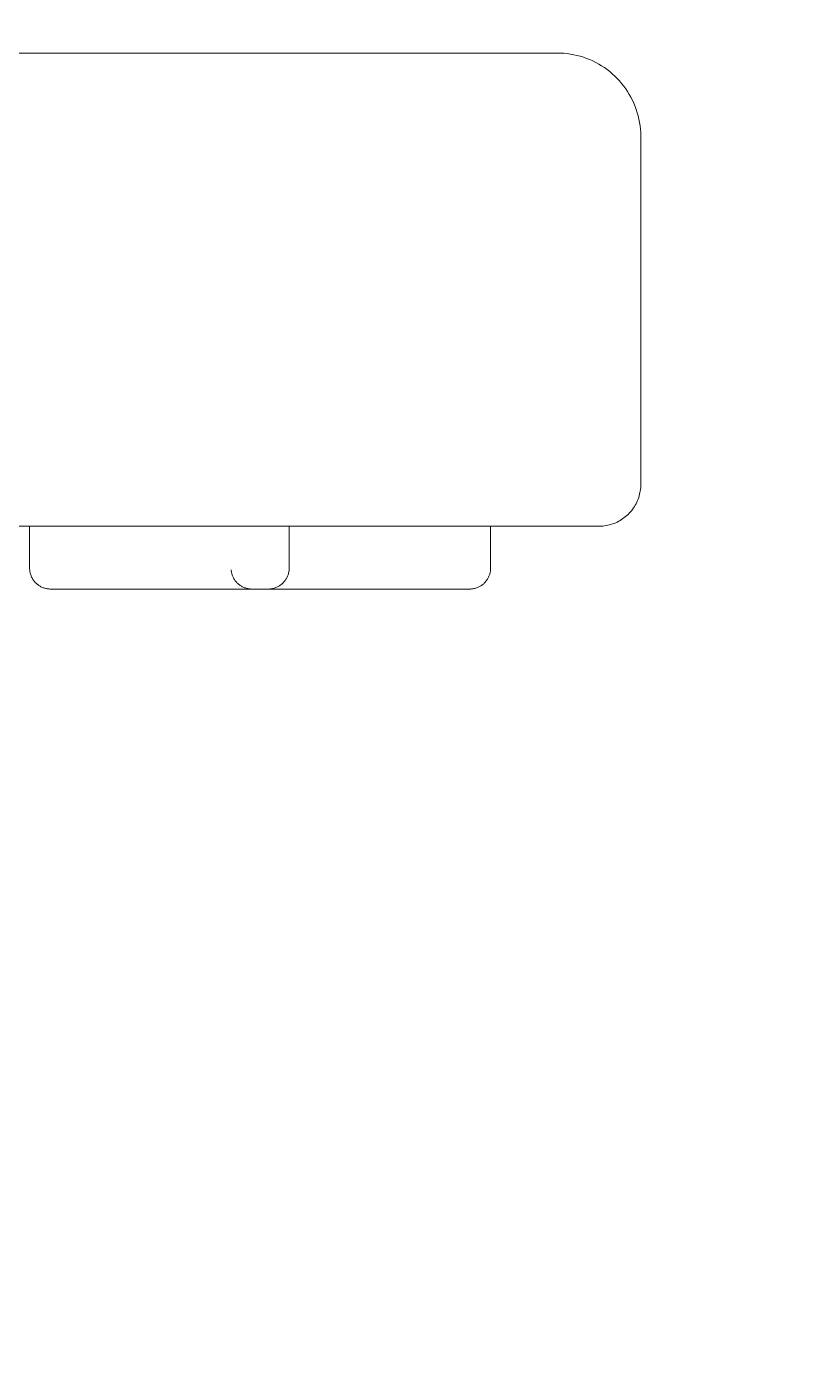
# Model space of a CAD drawing. Header units: metres. Extents: x 13415 to 21618, y 7657 to 10396.
# Drawn here: x 17755.09 to 17758.73, y 9334.41 to 9340.73 of the extents above; entities that cross this region are included whole.
import ezdxf

# ---------------------------------------------------------------- set-up
doc = ezdxf.new("R2010")
doc.units = ezdxf.units.M
doc.header["$LTSCALE"] = 0.2
doc.layers.add('02', color=2, linetype='Continuous')
doc.layers.add('A-GENM', color=2, linetype='Continuous', lineweight=9)

msp = doc.modelspace()

# ---------------------------------------------------------------- hatches: boundary and pattern name
at = {"layer": '02'}
h = msp.add_hatch(dxfattribs=at)
h.set_pattern_fill('ANGLE', color=1, scale=5)
h.set_pattern_definition([(0, (-6806.05, 3562.744), (0, 34.925), [25.4, -9.525]), (90, (-6806.05, 3562.744), (-34.925, 2e-15), [25.4, -9.525])])
h.paths.add_polyline_path([(17948.7938, 9438.521), (17688.7938, 9438.521), (17688.7938, 9148.521), (17948.7938, 9148.521)])

# ---------------------------------------------------------------- linework, layer by layer
at = {"layer": 'A-GENM'}
for p, q in [((17758.0291, 9338.5471), (17758.0291, 9340.2071)), ((17755.1093, 9338.3471), (17755.1093, 9338.1471)), ((17755.1093, 9338.3471), (17755.1093, 9338.1471)), ((17755.1396, 9338.3471), (17755.4561, 9338.3471)), ((17755.1396, 9338.3471), (17756.3189, 9338.3471)), ((17755.4561, 9338.3471), (17755.1396, 9338.3471)), ((17756.1894, 9338.3471), (17757.3116, 9338.3471)), ((17756.3493, 9338.1471), (17756.3493, 9338.3471)), ((17757.3116, 9338.1471), (17757.3116, 9338.3471))]:
    msp.add_line(p, q, dxfattribs=at)
at = {"layer": 'A-GENM', "flags": 128}
for points in [[(17754.7946, 9340.6071), (17755.1974, 9340.6071), (17755.5712, 9340.6071), (17755.9152, 9340.6071), (17756.2291, 9340.6071), (17756.5122, 9340.6071), (17756.7642, 9340.6071), (17756.9846, 9340.6071), (17757.1731, 9340.6071), (17757.3294, 9340.6071), (17757.4531, 9340.6071), (17757.5442, 9340.6071), (17757.6025, 9340.6071), (17757.6279, 9340.6071), (17757.6291, 9340.6071)], [(17757.6291, 9340.6071), (17757.6126, 9340.6071), (17757.5632, 9340.6071), (17757.4809, 9340.6071), (17757.366, 9340.6071), (17757.2185, 9340.6071), (17757.0387, 9340.6071), (17756.8268, 9340.6071), (17756.5833, 9340.6071), (17756.3086, 9340.6071), (17756.0029, 9340.6071), (17755.667, 9340.6071), (17755.3012, 9340.6071), (17754.9062, 9340.6071)], [(17757.6291, 9340.6071), (17757.6451, 9340.6068), (17757.6611, 9340.6058), (17757.677, 9340.6042), (17757.6928, 9340.602), (17757.7086, 9340.5991), (17757.7242, 9340.5957), (17757.7396, 9340.5915), (17757.7549, 9340.5868), (17757.77, 9340.5815), (17757.7849, 9340.5755), (17757.7995, 9340.569), (17757.8138, 9340.5619), (17757.8278, 9340.5542), (17757.8416, 9340.546), (17757.8549, 9340.5373), (17757.868, 9340.528), (17757.8806, 9340.5181), (17757.8928, 9340.5078), (17757.9047, 9340.4971), (17757.916, 9340.4858), (17757.9269, 9340.4741), (17757.9374, 9340.462), (17757.9473, 9340.4494), (17757.9568, 9340.4365), (17757.9657, 9340.4232), (17757.9741, 9340.4096), (17757.9819, 9340.3956), (17757.9891, 9340.3814), (17757.9958, 9340.3669), (17758.0019, 9340.3521), (17758.0074, 9340.337), (17758.0123, 9340.3218), (17758.0166, 9340.3064), (17758.0202, 9340.2908), (17758.0233, 9340.2751), (17758.0257, 9340.2593), (17758.0274, 9340.2434), (17758.0286, 9340.2274), (17758.0291, 9340.2114), (17758.0291, 9340.2071)], [(17758.0291, 9338.5471), (17758.0289, 9338.5391), (17758.0284, 9338.5311), (17758.0277, 9338.5232), (17758.0265, 9338.5153), (17758.0251, 9338.5074), (17758.0234, 9338.4996), (17758.0213, 9338.4918), (17758.0189, 9338.4842), (17758.0163, 9338.4767), (17758.0133, 9338.4692), (17758.01, 9338.4619), (17758.0065, 9338.4548), (17758.0027, 9338.4477), (17757.9985, 9338.4409), (17757.9942, 9338.4342), (17757.9895, 9338.4277), (17757.9846, 9338.4214), (17757.9794, 9338.4152), (17757.9741, 9338.4093), (17757.9684, 9338.4036), (17757.9626, 9338.3982), (17757.9565, 9338.393), (17757.9503, 9338.388), (17757.9438, 9338.3833), (17757.9371, 9338.3788), (17757.9303, 9338.3746), (17757.9234, 9338.3707), (17757.9162, 9338.3671), (17757.909, 9338.3638), (17757.9016, 9338.3607), (17757.894, 9338.358), (17757.8864, 9338.3555), (17757.8787, 9338.3534), (17757.8709, 9338.3515), (17757.8631, 9338.35), (17757.8552, 9338.3488), (17757.8472, 9338.3479), (17757.8392, 9338.3474), (17757.8312, 9338.3471), (17757.8291, 9338.3471)], [(17754.9671, 9338.3471), (17755.3738, 9338.3471), (17755.7512, 9338.3471), (17756.0986, 9338.3471), (17756.4155, 9338.3471), (17756.7014, 9338.3471), (17756.9558, 9338.3471), (17757.1784, 9338.3471), (17757.3687, 9338.3471), (17757.5264, 9338.3471), (17757.6514, 9338.3471), (17757.7434, 9338.3471), (17757.8023, 9338.3471), (17757.8279, 9338.3471), (17757.8291, 9338.3471)], [(17757.8291, 9338.3471), (17757.8125, 9338.3471), (17757.7626, 9338.3471), (17757.6795, 9338.3471), (17757.5634, 9338.3471), (17757.4145, 9338.3471), (17757.2329, 9338.3471)], [(17755.2093, 9338.0471), (17755.2053, 9338.0472), (17755.2013, 9338.0474), (17755.1973, 9338.0478), (17755.1933, 9338.0484), (17755.1894, 9338.0491), (17755.1855, 9338.05), (17755.1816, 9338.051), (17755.1778, 9338.0522), (17755.174, 9338.0535), (17755.1703, 9338.055), (17755.1667, 9338.0566), (17755.1631, 9338.0584), (17755.1596, 9338.0603), (17755.1561, 9338.0624), (17755.1528, 9338.0646), (17755.1495, 9338.0669), (17755.1464, 9338.0694), (17755.1433, 9338.0719), (17755.1404, 9338.0746), (17755.1375, 9338.0774), (17755.1348, 9338.0804), (17755.1322, 9338.0834), (17755.1297, 9338.0865), (17755.1273, 9338.0898), (17755.1251, 9338.0931), (17755.123, 9338.0965), (17755.1211, 9338.1), (17755.1192, 9338.1035), (17755.1176, 9338.1072), (17755.1161, 9338.1109), (17755.1147, 9338.1146), (17755.1135, 9338.1184), (17755.1124, 9338.1223), (17755.1115, 9338.1262), (17755.1107, 9338.1301), (17755.1101, 9338.1341), (17755.1097, 9338.1381), (17755.1094, 9338.142), (17755.1093, 9338.146), (17755.1093, 9338.1471)], [(17755.2093, 9338.0471), (17755.2053, 9338.0472), (17755.2013, 9338.0474), (17755.1973, 9338.0478), (17755.1933, 9338.0484), (17755.1894, 9338.0491), (17755.1855, 9338.05), (17755.1816, 9338.051), (17755.1778, 9338.0522), (17755.174, 9338.0535), (17755.1703, 9338.055), (17755.1667, 9338.0566), (17755.1631, 9338.0584), (17755.1596, 9338.0603), (17755.1561, 9338.0624), (17755.1528, 9338.0646), (17755.1495, 9338.0669), (17755.1464, 9338.0694), (17755.1433, 9338.0719), (17755.1404, 9338.0746), (17755.1375, 9338.0774), (17755.1348, 9338.0804), (17755.1322, 9338.0834), (17755.1297, 9338.0865), (17755.1273, 9338.0898), (17755.1251, 9338.0931), (17755.123, 9338.0965), (17755.1211, 9338.1), (17755.1192, 9338.1035), (17755.1176, 9338.1072), (17755.1161, 9338.1109), (17755.1147, 9338.1146), (17755.1135, 9338.1184), (17755.1124, 9338.1223), (17755.1115, 9338.1262), (17755.1107, 9338.1301), (17755.1101, 9338.1341), (17755.1097, 9338.1381), (17755.1094, 9338.142), (17755.1093, 9338.146), (17755.1093, 9338.1471)], [(17756.1716, 9338.0471), (17756.1676, 9338.0472), (17756.1636, 9338.0474), (17756.1596, 9338.0478), (17756.1557, 9338.0484), (17756.1517, 9338.0491), (17756.1478, 9338.05), (17756.144, 9338.051), (17756.1402, 9338.0522), (17756.1364, 9338.0535), (17756.1327, 9338.055), (17756.129, 9338.0566), (17756.1254, 9338.0584), (17756.1219, 9338.0603), (17756.1185, 9338.0624), (17756.1151, 9338.0646), (17756.1119, 9338.0669), (17756.1087, 9338.0694), (17756.1057, 9338.0719), (17756.1027, 9338.0746), (17756.0999, 9338.0774), (17756.0971, 9338.0804), (17756.0945, 9338.0834), (17756.092, 9338.0865), (17756.0897, 9338.0898), (17756.0875, 9338.0931), (17756.0854, 9338.0965), (17756.0834, 9338.1), (17756.0816, 9338.1035), (17756.0799, 9338.1072), (17756.0784, 9338.1109), (17756.077, 9338.1146), (17756.0758, 9338.1184), (17756.0747, 9338.1223), (17756.0738, 9338.1262), (17756.0731, 9338.1301), (17756.0725, 9338.1341), (17756.072, 9338.1381)], [(17756.3493, 9338.1471), (17756.3492, 9338.1431), (17756.3489, 9338.1391), (17756.3485, 9338.1351), (17756.348, 9338.1312), (17756.3473, 9338.1273), (17756.3464, 9338.1233), (17756.3454, 9338.1195), (17756.3442, 9338.1157), (17756.3428, 9338.1119), (17756.3414, 9338.1082), (17756.3397, 9338.1045), (17756.338, 9338.1009), (17756.336, 9338.0974), (17756.334, 9338.094), (17756.3318, 9338.0907), (17756.3295, 9338.0874), (17756.327, 9338.0842), (17756.3244, 9338.0812), (17756.3217, 9338.0782), (17756.3189, 9338.0754), (17756.316, 9338.0727), (17756.313, 9338.07), (17756.3098, 9338.0676), (17756.3066, 9338.0652), (17756.3033, 9338.063), (17756.2999, 9338.0609), (17756.2964, 9338.0589), (17756.2928, 9338.0571), (17756.2892, 9338.0554), (17756.2855, 9338.0539), (17756.2817, 9338.0525), (17756.2779, 9338.0513), (17756.2741, 9338.0502), (17756.2702, 9338.0493), (17756.2663, 9338.0486), (17756.2623, 9338.048), (17756.2583, 9338.0475), (17756.2543, 9338.0472), (17756.2503, 9338.0471), (17756.2493, 9338.0471)], [(17756.3489, 9338.1391), (17756.3485, 9338.1351), (17756.348, 9338.1312), (17756.3473, 9338.1273), (17756.3464, 9338.1233), (17756.3454, 9338.1195), (17756.3442, 9338.1157), (17756.3428, 9338.1119), (17756.3414, 9338.1082), (17756.3397, 9338.1045), (17756.338, 9338.1009), (17756.336, 9338.0974), (17756.334, 9338.094), (17756.3318, 9338.0907), (17756.3295, 9338.0874), (17756.327, 9338.0842), (17756.3244, 9338.0812), (17756.3217, 9338.0782), (17756.3189, 9338.0754), (17756.316, 9338.0727), (17756.313, 9338.07), (17756.3098, 9338.0676), (17756.3066, 9338.0652), (17756.3033, 9338.063), (17756.2999, 9338.0609), (17756.2964, 9338.0589), (17756.2928, 9338.0571), (17756.2892, 9338.0554), (17756.2855, 9338.0539), (17756.2817, 9338.0525), (17756.2779, 9338.0513), (17756.2741, 9338.0502), (17756.2702, 9338.0493), (17756.2663, 9338.0486), (17756.2623, 9338.048), (17756.2583, 9338.0475), (17756.2543, 9338.0472), (17756.2503, 9338.0471), (17756.2493, 9338.0471)], [(17757.3116, 9338.1471), (17757.3115, 9338.1431), (17757.3113, 9338.1391), (17757.3109, 9338.1351), (17757.3103, 9338.1312), (17757.3096, 9338.1273), (17757.3087, 9338.1233), (17757.3077, 9338.1195), (17757.3065, 9338.1157), (17757.3052, 9338.1119), (17757.3037, 9338.1082), (17757.3021, 9338.1045), (17757.3003, 9338.1009), (17757.2984, 9338.0974), (17757.2963, 9338.094), (17757.2941, 9338.0907), (17757.2918, 9338.0874), (17757.2894, 9338.0842), (17757.2868, 9338.0812), (17757.2841, 9338.0782), (17757.2813, 9338.0754), (17757.2784, 9338.0727), (17757.2753, 9338.07), (17757.2722, 9338.0676), (17757.269, 9338.0652), (17757.2656, 9338.063), (17757.2622, 9338.0609), (17757.2587, 9338.0589), (17757.2552, 9338.0571), (17757.2515, 9338.0554), (17757.2478, 9338.0539), (17757.2441, 9338.0525), (17757.2403, 9338.0513), (17757.2364, 9338.0502), (17757.2325, 9338.0493), (17757.2286, 9338.0486), (17757.2247, 9338.048), (17757.2207, 9338.0475), (17757.2167, 9338.0472), (17757.2127, 9338.0471), (17757.2116, 9338.0471)], [(17755.2093, 9338.0471), (17755.2097, 9338.0471), (17755.2109, 9338.0471), (17755.213, 9338.0471), (17755.2159, 9338.0471), (17755.2196, 9338.0471), (17755.2242, 9338.0471), (17755.2295, 9338.0471), (17755.2347, 9338.0471)], [(17755.2093, 9338.0471), (17755.2097, 9338.0471), (17755.2109, 9338.0471), (17755.213, 9338.0471), (17755.2159, 9338.0471), (17755.2196, 9338.0471), (17755.2242, 9338.0471), (17755.2295, 9338.0471), (17755.2357, 9338.0471), (17755.2426, 9338.0471), (17755.2503, 9338.0471), (17755.2588, 9338.0471), (17755.268, 9338.0471), (17755.278, 9338.0471), (17755.2887, 9338.0471), (17755.3001, 9338.0471), (17755.3122, 9338.0471), (17755.3249, 9338.0471), (17755.3383, 9338.0471), (17755.3523, 9338.0471), (17755.367, 9338.0471), (17755.3822, 9338.0471), (17755.3979, 9338.0471), (17755.4142, 9338.0471), (17755.431, 9338.0471), (17755.4483, 9338.0471), (17755.466, 9338.0471), (17755.4842, 9338.0471), (17755.5027, 9338.0471), (17755.5216, 9338.0471), (17755.5408, 9338.0471), (17755.5604, 9338.0471), (17755.5802, 9338.0471), (17755.6002, 9338.0471), (17755.6205, 9338.0471), (17755.6409, 9338.0471), (17755.6614, 9338.0471), (17755.6821, 9338.0471), (17755.7029, 9338.0471), (17755.7236, 9338.0471), (17755.7444, 9338.0471), (17755.7652, 9338.0471), (17755.7859, 9338.0471), (17755.8066, 9338.0471), (17755.8271, 9338.0471), (17755.8474, 9338.0471), (17755.8676, 9338.0471), (17755.8875, 9338.0471), (17755.9072, 9338.0471), (17755.9266, 9338.0471), (17755.9457, 9338.0471), (17755.9644, 9338.0471), (17755.9827, 9338.0471), (17756.0007, 9338.0471), (17756.0182, 9338.0471), (17756.0353, 9338.0471), (17756.0518, 9338.0471), (17756.0679, 9338.0471), (17756.0834, 9338.0471), (17756.0983, 9338.0471), (17756.1127, 9338.0471), (17756.1264, 9338.0471), (17756.1395, 9338.0471), (17756.152, 9338.0471), (17756.1638, 9338.0471), (17756.1748, 9338.0471), (17756.1852, 9338.0471), (17756.1948, 9338.0471), (17756.2037, 9338.0471), (17756.2119, 9338.0471), (17756.2192, 9338.0471), (17756.2238, 9338.0471)], [(17756.2238, 9338.0471), (17756.217, 9338.0471), (17756.2094, 9338.0471), (17756.201, 9338.0471), (17756.1919, 9338.0471), (17756.182, 9338.0471), (17756.1714, 9338.0471), (17756.1601, 9338.0471), (17756.1482, 9338.0471), (17756.1355, 9338.0471), (17756.1222, 9338.0471), (17756.1083, 9338.0471), (17756.0937, 9338.0471), (17756.0786, 9338.0471), (17756.0629, 9338.0471), (17756.0467, 9338.0471), (17756.03, 9338.0471), (17756.0128, 9338.0471), (17755.9951, 9338.0471), (17755.977, 9338.0471), (17755.9585, 9338.0471), (17755.9397, 9338.0471), (17755.9205, 9338.0471), (17755.901, 9338.0471), (17755.8813, 9338.0471), (17755.8612, 9338.0471), (17755.841, 9338.0471), (17755.8206, 9338.0471), (17755.8001, 9338.0471), (17755.7794, 9338.0471), (17755.7587, 9338.0471), (17755.7379, 9338.0471), (17755.7171, 9338.0471), (17755.6963, 9338.0471), (17755.6756, 9338.0471), (17755.655, 9338.0471), (17755.6344, 9338.0471), (17755.6141, 9338.0471), (17755.5939, 9338.0471), (17755.5739, 9338.0471), (17755.5542, 9338.0471), (17755.5348, 9338.0471), (17755.5156, 9338.0471), (17755.4968, 9338.0471), (17755.4784, 9338.0471), (17755.4604, 9338.0471), (17755.4428, 9338.0471), (17755.4257, 9338.0471), (17755.4091, 9338.0471), (17755.3929, 9338.0471), (17755.3773, 9338.0471), (17755.3623, 9338.0471), (17755.3479, 9338.0471), (17755.334, 9338.0471), (17755.3208, 9338.0471), (17755.3083, 9338.0471), (17755.2964, 9338.0471), (17755.2852, 9338.0471), (17755.2748, 9338.0471), (17755.265, 9338.0471), (17755.256, 9338.0471), (17755.2478, 9338.0471), (17755.2403, 9338.0471), (17755.2336, 9338.0471), (17755.2277, 9338.0471), (17755.2226, 9338.0471), (17755.2184, 9338.0471), (17755.2149, 9338.0471), (17755.2123, 9338.0471), (17755.2104, 9338.0471), (17755.2095, 9338.0471)], [(17755.2347, 9338.0471), (17755.2287, 9338.0471), (17755.2234, 9338.0471), (17755.219, 9338.0471), (17755.2154, 9338.0471), (17755.2126, 9338.0471), (17755.2107, 9338.0471), (17755.2096, 9338.0471)], [(17755.2347, 9338.0471), (17755.2415, 9338.0471), (17755.2491, 9338.0471), (17755.2575, 9338.0471), (17755.2666, 9338.0471), (17755.2765, 9338.0471), (17755.2871, 9338.0471), (17755.2984, 9338.0471), (17755.3104, 9338.0471), (17755.323, 9338.0471), (17755.3363, 9338.0471), (17755.3503, 9338.0471), (17755.3648, 9338.0471), (17755.3799, 9338.0471), (17755.3956, 9338.0471), (17755.4118, 9338.0471), (17755.4285, 9338.0471), (17755.4457, 9338.0471), (17755.4634, 9338.0471), (17755.4815, 9338.0471), (17755.5, 9338.0471), (17755.5188, 9338.0471), (17755.538, 9338.0471), (17755.5575, 9338.0471), (17755.5773, 9338.0471), (17755.5973, 9338.0471), (17755.6175, 9338.0471), (17755.6379, 9338.0471), (17755.6584, 9338.0471), (17755.6791, 9338.0471), (17755.6998, 9338.0471), (17755.7206, 9338.0471), (17755.7414, 9338.0471), (17755.7622, 9338.0471), (17755.7829, 9338.0471), (17755.8036, 9338.0471), (17755.8241, 9338.0471), (17755.8444, 9338.0471), (17755.8646, 9338.0471), (17755.8846, 9338.0471), (17755.9043, 9338.0471), (17755.9238, 9338.0471), (17755.9429, 9338.0471), (17755.9617, 9338.0471), (17755.9801, 9338.0471), (17755.9981, 9338.0471), (17756.0157, 9338.0471), (17756.0328, 9338.0471), (17756.0495, 9338.0471), (17756.0656, 9338.0471), (17756.0812, 9338.0471), (17756.0962, 9338.0471), (17756.1106, 9338.0471), (17756.1245, 9338.0471), (17756.1377, 9338.0471), (17756.1502, 9338.0471), (17756.1621, 9338.0471), (17756.1733, 9338.0471), (17756.1837, 9338.0471), (17756.1935, 9338.0471), (17756.2025, 9338.0471), (17756.2107, 9338.0471), (17756.2182, 9338.0471), (17756.2249, 9338.0471), (17756.2308, 9338.0471), (17756.2359, 9338.0471), (17756.2401, 9338.0471), (17756.2436, 9338.0471), (17756.2463, 9338.0471), (17756.2481, 9338.0471), (17756.2491, 9338.0471)], [(17756.2493, 9338.0471), (17756.2488, 9338.0471), (17756.2476, 9338.0471), (17756.2455, 9338.0471), (17756.2426, 9338.0471), (17756.2389, 9338.0471), (17756.2344, 9338.0471), (17756.229, 9338.0471), (17756.2229, 9338.0471), (17756.2159, 9338.0471), (17756.2082, 9338.0471), (17756.1997, 9338.0471), (17756.1905, 9338.0471), (17756.1805, 9338.0471), (17756.1698, 9338.0471), (17756.1584, 9338.0471), (17756.1463, 9338.0471), (17756.1336, 9338.0471), (17756.1202, 9338.0471), (17756.1062, 9338.0471), (17756.0915, 9338.0471), (17756.0763, 9338.0471), (17756.0606, 9338.0471), (17756.0443, 9338.0471), (17756.0275, 9338.0471), (17756.0102, 9338.0471), (17755.9925, 9338.0471), (17755.9743, 9338.0471), (17755.9558, 9338.0471), (17755.9369, 9338.0471), (17755.9177, 9338.0471), (17755.8982, 9338.0471), (17755.8783, 9338.0471), (17755.8583, 9338.0471), (17755.8381, 9338.0471), (17755.8176, 9338.0471), (17755.7971, 9338.0471), (17755.7764, 9338.0471), (17755.7557, 9338.0471), (17755.7349, 9338.0471), (17755.7141, 9338.0471), (17755.6933, 9338.0471), (17755.6726, 9338.0471), (17755.652, 9338.0471), (17755.6315, 9338.0471), (17755.6111, 9338.0471), (17755.591, 9338.0471), (17755.571, 9338.0471), (17755.5513, 9338.0471), (17755.5319, 9338.0471), (17755.5129, 9338.0471), (17755.4941, 9338.0471), (17755.4758, 9338.0471), (17755.4578, 9338.0471), (17755.4403, 9338.0471), (17755.4232, 9338.0471), (17755.4067, 9338.0471), (17755.3906, 9338.0471), (17755.3751, 9338.0471), (17755.3602, 9338.0471), (17755.3458, 9338.0471), (17755.3321, 9338.0471), (17755.319, 9338.0471), (17755.3065, 9338.0471), (17755.2948, 9338.0471), (17755.2837, 9338.0471), (17755.2733, 9338.0471), (17755.2637, 9338.0471), (17755.2548, 9338.0471), (17755.2467, 9338.0471), (17755.2393, 9338.0471), (17755.2347, 9338.0471)], [(17756.1716, 9338.0471), (17756.172, 9338.0471), (17756.1733, 9338.0471), (17756.1753, 9338.0471), (17756.1783, 9338.0471), (17756.182, 9338.0471), (17756.1865, 9338.0471), (17756.1919, 9338.0471), (17756.198, 9338.0471), (17756.2049, 9338.0471), (17756.2127, 9338.0471), (17756.2211, 9338.0471), (17756.2304, 9338.0471), (17756.2403, 9338.0471), (17756.251, 9338.0471), (17756.2624, 9338.0471), (17756.2745, 9338.0471), (17756.2873, 9338.0471), (17756.3007, 9338.0471), (17756.3147, 9338.0471), (17756.3293, 9338.0471), (17756.3445, 9338.0471), (17756.3603, 9338.0471), (17756.3766, 9338.0471), (17756.3934, 9338.0471), (17756.4107, 9338.0471), (17756.4284, 9338.0471), (17756.4465, 9338.0471), (17756.4651, 9338.0471), (17756.484, 9338.0471), (17756.5032, 9338.0471), (17756.5227, 9338.0471), (17756.5425, 9338.0471), (17756.5626, 9338.0471), (17756.5828, 9338.0471), (17756.6032, 9338.0471), (17756.6238, 9338.0471), (17756.6445, 9338.0471), (17756.6652, 9338.0471), (17756.686, 9338.0471), (17756.7068, 9338.0471), (17756.7276, 9338.0471), (17756.7483, 9338.0471), (17756.7689, 9338.0471), (17756.7894, 9338.0471), (17756.8098, 9338.0471), (17756.8299, 9338.0471), (17756.8498, 9338.0471), (17756.8695, 9338.0471), (17756.8889, 9338.0471), (17756.908, 9338.0471), (17756.9267, 9338.0471), (17756.9451, 9338.0471), (17756.9631, 9338.0471), (17756.9806, 9338.0471), (17756.9976, 9338.0471), (17757.0142, 9338.0471), (17757.0302, 9338.0471), (17757.0458, 9338.0471), (17757.0607, 9338.0471), (17757.0751, 9338.0471), (17757.0888, 9338.0471), (17757.1019, 9338.0471), (17757.1143, 9338.0471), (17757.1261, 9338.0471), (17757.1372, 9338.0471), (17757.1476, 9338.0471), (17757.1572, 9338.0471), (17757.1661, 9338.0471), (17757.1742, 9338.0471), (17757.1816, 9338.0471), (17757.1881, 9338.0471), (17757.1939, 9338.0471), (17757.1989, 9338.0471), (17757.2031, 9338.0471), (17757.2064, 9338.0471), (17757.2089, 9338.0471), (17757.2106, 9338.0471), (17757.2115, 9338.0471)], [(17757.2116, 9338.0471), (17757.2112, 9338.0471), (17757.2099, 9338.0471), (17757.2079, 9338.0471), (17757.205, 9338.0471), (17757.2012, 9338.0471), (17757.1967, 9338.0471), (17757.1914, 9338.0471), (17757.1852, 9338.0471), (17757.1783, 9338.0471), (17757.1706, 9338.0471), (17757.1621, 9338.0471), (17757.1528, 9338.0471), (17757.1429, 9338.0471), (17757.1322, 9338.0471), (17757.1208, 9338.0471), (17757.1087, 9338.0471), (17757.0959, 9338.0471), (17757.0825, 9338.0471), (17757.0685, 9338.0471), (17757.0539, 9338.0471), (17757.0387, 9338.0471), (17757.0229, 9338.0471), (17757.0066, 9338.0471), (17756.9898, 9338.0471), (17756.9726, 9338.0471), (17756.9548, 9338.0471), (17756.9367, 9338.0471), (17756.9182, 9338.0471), (17756.8993, 9338.0471), (17756.88, 9338.0471), (17756.8605, 9338.0471), (17756.8407, 9338.0471), (17756.8207, 9338.0471), (17756.8004, 9338.0471), (17756.78, 9338.0471), (17756.7594, 9338.0471), (17756.7388, 9338.0471), (17756.718, 9338.0471), (17756.6972, 9338.0471), (17756.6764, 9338.0471), (17756.6557, 9338.0471), (17756.6349, 9338.0471), (17756.6143, 9338.0471), (17756.5938, 9338.0471), (17756.5735, 9338.0471), (17756.5533, 9338.0471), (17756.5334, 9338.0471), (17756.5137, 9338.0471), (17756.4943, 9338.0471), (17756.4752, 9338.0471), (17756.4565, 9338.0471), (17756.4381, 9338.0471), (17756.4202, 9338.0471), (17756.4026, 9338.0471), (17756.3856, 9338.0471), (17756.369, 9338.0471), (17756.353, 9338.0471), (17756.3375, 9338.0471), (17756.3225, 9338.0471), (17756.3082, 9338.0471), (17756.2944, 9338.0471), (17756.2813, 9338.0471), (17756.2689, 9338.0471), (17756.2571, 9338.0471), (17756.246, 9338.0471), (17756.2357, 9338.0471), (17756.226, 9338.0471), (17756.2171, 9338.0471), (17756.209, 9338.0471), (17756.2017, 9338.0471), (17756.1951, 9338.0471), (17756.1893, 9338.0471), (17756.1843, 9338.0471), (17756.1802, 9338.0471), (17756.1768, 9338.0471), (17756.1743, 9338.0471), (17756.1726, 9338.0471), (17756.1717, 9338.0471)], [(17756.2493, 9338.0471), (17756.2488, 9338.0471), (17756.2476, 9338.0471), (17756.2455, 9338.0471), (17756.2426, 9338.0471), (17756.2389, 9338.0471), (17756.2344, 9338.0471), (17756.229, 9338.0471), (17756.2238, 9338.0471)], [(17756.2238, 9338.0471), (17756.2298, 9338.0471), (17756.2351, 9338.0471), (17756.2395, 9338.0471), (17756.2431, 9338.0471), (17756.2459, 9338.0471), (17756.2478, 9338.0471), (17756.249, 9338.0471)]]:
    msp.add_lwpolyline(points, dxfattribs=at)

doc.saveas('drawing.dxf')
